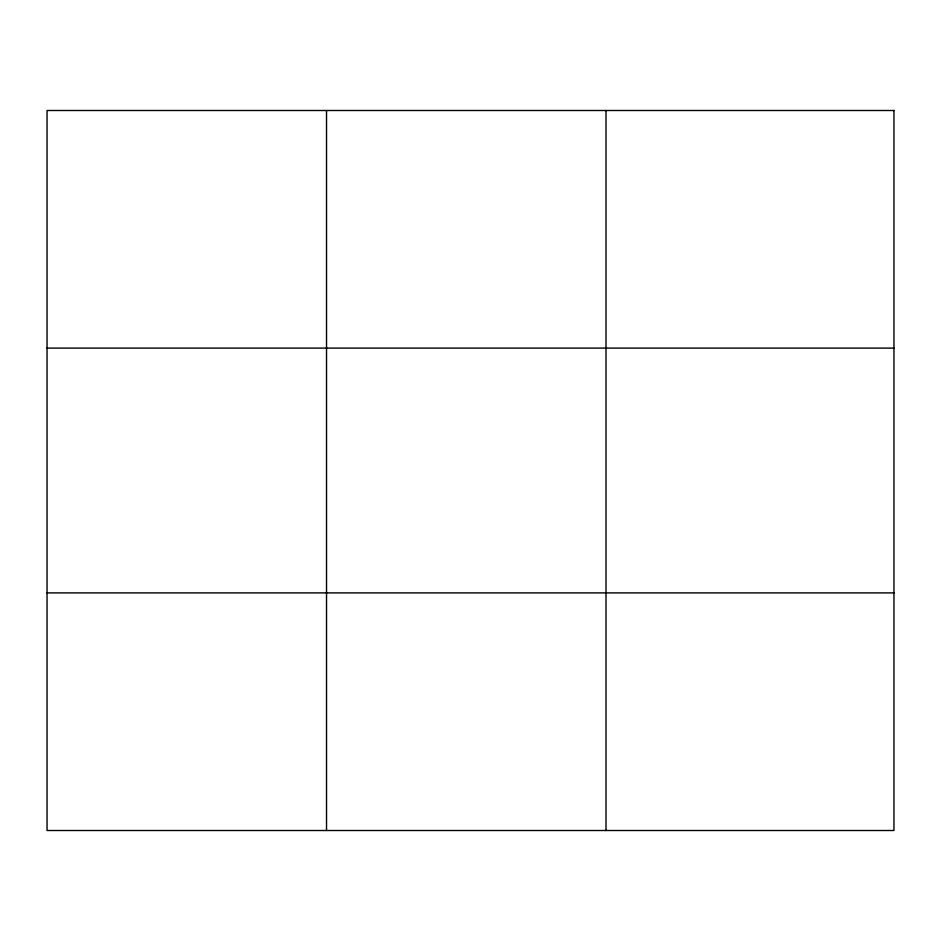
<?xml version="1.0" encoding="UTF-8"?>
<svg xmlns="http://www.w3.org/2000/svg" width="941" height="941" viewBox="0 0 941 941"><rect width="100%" height="100%" fill="white"/><g stroke="black" fill="none" stroke-linecap="round" stroke-linejoin="round"><path stroke-width="1.41" d="M326.527 110.497L326.527 830.503M606.004 110.497L606.004 830.503M47.05 348.099L893.95 348.099M47.05 592.901L893.95 592.901M893.95 110.497L893.95 830.503L47.05 830.503L47.05 110.497L893.95 110.497"/></g></svg>
